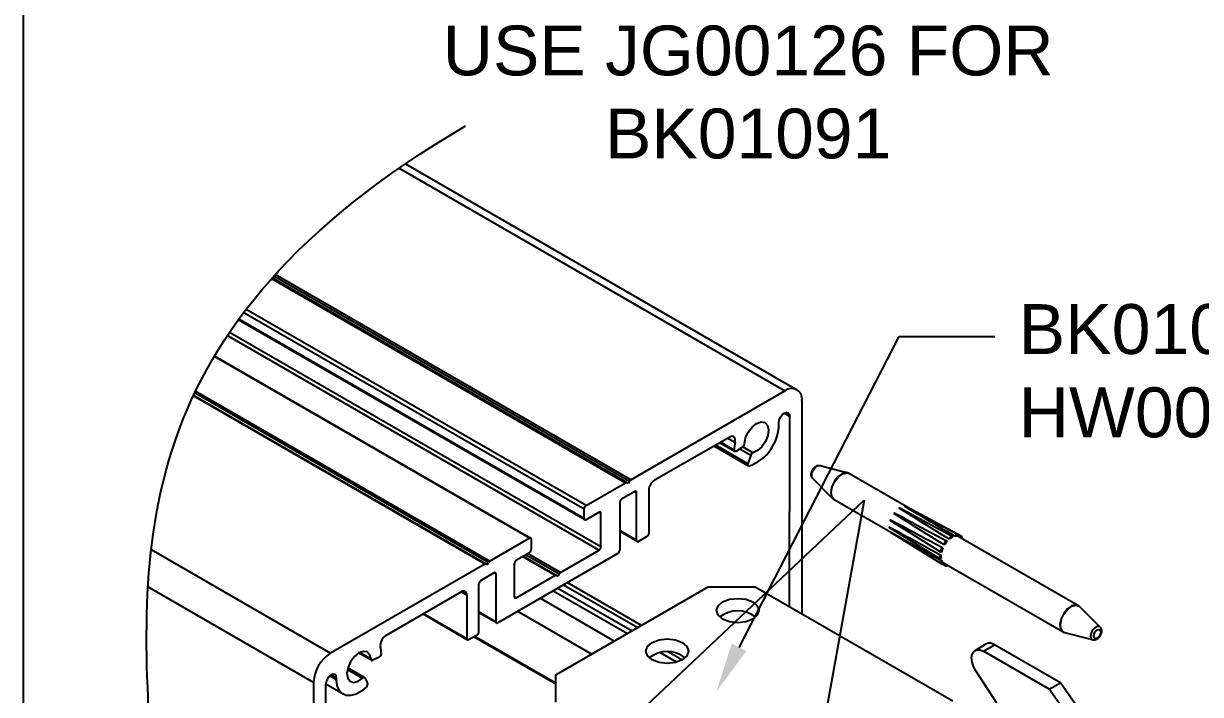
# Model space of a CAD drawing. Extents: x -0.01 to 9.71, y -8.92 to 0.
# Drawn here: x 0 to 4.431, y -5.562 to -3.036 of the extents above; entities that cross this region are included whole.
import ezdxf
from ezdxf import colors
from ezdxf.entities.mleader import LeaderData, LeaderLine
from ezdxf.math import Vec2, Vec3

# ---------------------------------------------------------------- set-up
doc = ezdxf.new("R2010")
doc.units = 0
doc.header["$LTSCALE"] = 0.5
doc.header["$MEASUREMENT"] = 0
for name, color, linetype in [('Brackets', 181, 'CONTINUOUS'), ('Dimension', 10, 'CONTINUOUS'), ('FAB DWG', 221, 'CONTINUOUS'), ('Hardware', 242, 'CONTINUOUS'), ('Housing', 150, 'CONTINUOUS')]:
    doc.layers.add(name, color=color, linetype=linetype)
doc.layers.add('Text-Unprinted', color=131, linetype='CONTINUOUS', plot=False)
doc.styles.get("Standard").update_dxf_attribs({"font": 'arial.ttf'})

msp = doc.modelspace()

# ---------------------------------------------------------------- linework, layer by layer
at = {"layer": 'Brackets', "transparency": 16777216}
for p, q in [((2.0037, -5.4887), (2.5782, -5.1571)), ((2.5782, -5.1571), (2.755, -5.1571)), ((2.755, -5.1571), (3.4985, -5.5862)), ((3.5825, -5.3964), (3.6248, -5.372)), ((3.6137, -5.3995), (3.656, -5.3751)), ((3.8618, -5.5427), (3.6137, -5.3995)), ((3.9041, -5.5183), (3.656, -5.3751)), ((2.0037, -5.5907), (2.0037, -5.4887)), ((3.6639, -5.5948), (3.5853, -5.4733)), ((3.8618, -5.5427), (3.9041, -5.5183)), ((3.9648, -5.6044), (3.9041, -5.5183)), ((3.9225, -5.6288), (3.8618, -5.5427))]:
    msp.add_line(p, q, dxfattribs=at)
at = {"layer": 'Brackets', "transparency": 16777216, "flags": 128}
for points in [[(2.7452, -5.279), (2.7193, -5.289), (2.6887, -5.2925), (2.6581, -5.289), (2.6321, -5.279), (2.6148, -5.264), (2.6087, -5.2463), (2.6148, -5.2287), (2.6321, -5.2137), (2.6581, -5.2037), (2.6887, -5.2002), (2.7193, -5.2037), (2.7452, -5.2137), (2.7626, -5.2287), (2.7687, -5.2463), (2.7626, -5.264), (2.7452, -5.279)], [(2.4801, -5.432), (2.4541, -5.442), (2.4235, -5.4456), (2.3929, -5.442), (2.3669, -5.432), (2.3496, -5.4171), (2.3435, -5.3994), (2.3496, -5.3817), (2.3669, -5.3667), (2.3929, -5.3567), (2.4235, -5.3532), (2.4541, -5.3567), (2.4801, -5.3667), (2.4974, -5.3817), (2.5035, -5.3994), (2.4974, -5.4171), (2.4801, -5.432)], [(3.5853, -5.4733), (3.5765, -5.4565), (3.5711, -5.4391), (3.5696, -5.4228), (3.5722, -5.4091), (3.5787, -5.3992), (3.5884, -5.3941), (3.6005, -5.3942), (3.6137, -5.3995)]]:
    msp.add_lwpolyline(points, dxfattribs=at)
at = {"layer": 'Brackets', "transparency": 16777216}
for centre, radius, start, end in [((2.6887, -5.3568), 0.1096, 51.7271, 128.2729), ((2.4235, -5.5099), 0.1096, 51.7271, 128.2729), ((3.6378, -5.3996), 0.0305, 53.3912, 115.307)]:
    msp.add_arc(centre, radius, start, end, dxfattribs=at)
at = {"layer": 'Dimension', "transparency": 16777216}
msp.add_open_spline([(0, -7.7372), (0.5677, -7.1316), (0.4725, -5.6541), (0.3772, -4.1765), (1.664, -3.4216)], degree=3, knots=[0.286071, 0.286071, 0.286071, 0.286071, 1, 1.92867, 1.92867, 1.92867, 1.92867], dxfattribs=at)
at = {"layer": 'Hardware', "transparency": 16777216}
for p, q in [((2.9963, -4.6999), (2.999, -4.7003)), ((2.999, -4.7003), (3.1036, -4.7276)), ((3.0998, -4.7275), (3.1101, -4.7302)), ((3.1101, -4.7302), (3.3737, -4.8824)), ((3.0471, -4.8255), (2.9711, -4.7486)), ((3.2766, -4.9591), (3.0526, -4.8298)), ((3.2987, -4.8598), (3.4966, -4.9657)), ((3.3189, -4.853), (3.5169, -4.959)), ((3.3458, -4.8662), (3.5323, -4.966)), ((3.346, -4.9585), (3.2632, -4.9072)), ((3.4499, -5.0517), (3.2591, -4.9332)), ((3.4563, -5.0707), (3.2656, -4.9522)), ((3.4542, -5.0258), (3.3456, -4.9584)), ((3.3599, -4.9218), (3.477, -4.9845)), ((3.5184, -4.9659), (3.9715, -5.2274)), ((3.4717, -5.0777), (3.4603, -5.0706)), ((3.914, -5.327), (3.4642, -5.0673)), ((3.977, -5.2317), (4.053, -5.3086)), ((3.914, -5.327), (3.9171, -5.3284)), ((4.0251, -5.3569), (3.9205, -5.3296))]:
    msp.add_line(p, q, dxfattribs=at)
at = {"layer": 'Hardware', "transparency": 16777216, "flags": 128}
for points in [[(2.9711, -4.7486), (2.9683, -4.7438), (2.9674, -4.7354), (2.9695, -4.7256), (2.9743, -4.7157), (2.9811, -4.7074), (2.9888, -4.7018), (2.9963, -4.6999)], [(3.107, -4.7288), (3.0982, -4.7269), (3.083, -4.7307), (3.0673, -4.742), (3.0535, -4.7589), (3.0437, -4.7788), (3.0395, -4.7989), (3.0414, -4.8159), (3.0491, -4.8273), (3.0498, -4.8278)], [(3.0526, -4.8298), (3.0505, -4.8284), (3.0427, -4.8169), (3.0408, -4.7998), (3.0451, -4.7797), (3.0549, -4.7597), (3.0688, -4.7427), (3.0845, -4.7314), (3.0998, -4.7275)], [(3.5182, -4.9666), (3.5188, -4.9635), (3.5185, -4.9609), (3.5173, -4.9592), (3.5153, -4.9586), (3.513, -4.9592), (3.5106, -4.9609), (3.5084, -4.9634), (3.5069, -4.9665)], [(3.4778, -4.9851), (3.476, -4.9842), (3.4738, -4.9844), (3.4713, -4.9858), (3.4691, -4.9882), (3.4673, -4.9911), (3.4664, -4.9943), (3.4663, -4.9971), (3.4671, -4.9993)], [(3.4986, -4.9693), (3.4979, -4.967), (3.4964, -4.9656), (3.4943, -4.9654), (3.4919, -4.9664), (3.4895, -4.9685), (3.4876, -4.9713), (3.4863, -4.9744), (3.4859, -4.9774)], [(3.5333, -4.9745), (3.5341, -4.9717), (3.5341, -4.9689), (3.5332, -4.9668), (3.5315, -4.9657), (3.5293, -4.9659), (3.5268, -4.9672), (3.5246, -4.9695)], [(3.4539, -5.0369), (3.4516, -5.039), (3.4497, -5.0419), (3.4485, -5.045), (3.4481, -5.048), (3.4487, -5.0504), (3.4502, -5.0518), (3.4522, -5.0521), (3.4546, -5.0512)], [(3.4615, -5.0099), (3.4591, -5.0106), (3.4567, -5.0123), (3.4546, -5.015), (3.4531, -5.018), (3.4524, -5.0211), (3.4527, -5.0238), (3.4538, -5.0256), (3.4557, -5.0263)], [(3.4573, -5.059), (3.4556, -5.062), (3.4547, -5.0651), (3.4547, -5.0679), (3.4556, -5.07), (3.4573, -5.071), (3.4595, -5.0709), (3.4619, -5.0696), (3.4642, -5.0673)], [(3.4703, -5.0709), (3.47, -5.0733), (3.4703, -5.0758), (3.4715, -5.0776), (3.4734, -5.0782), (3.4758, -5.0776), (3.4782, -5.0759), (3.4785, -5.0756)], [(3.9715, -5.2274), (3.9611, -5.2247), (3.9459, -5.2285), (3.9301, -5.2398), (3.9163, -5.2568), (3.9065, -5.2768), (3.9022, -5.297), (3.9041, -5.3141), (3.9119, -5.3255), (3.914, -5.327)], [(3.9205, -5.3296), (3.9135, -5.3262), (3.9058, -5.3148), (3.9039, -5.2978), (3.9082, -5.2777), (3.9179, -5.2577), (3.9317, -5.2409), (3.9474, -5.2296), (3.9626, -5.2258)], [(3.9626, -5.2258), (3.975, -5.2299), (3.977, -5.2317)], [(4.0459, -5.3057), (4.0384, -5.3076), (4.0307, -5.3131), (4.0239, -5.3215), (4.019, -5.3313), (4.0169, -5.3412), (4.0179, -5.3496), (4.0217, -5.3552), (4.0251, -5.3569)], [(4.053, -5.3086), (4.052, -5.3077), (4.0459, -5.3057)], [(4.0483, -5.3178), (4.0523, -5.3191), (4.0548, -5.3228), (4.0554, -5.3283), (4.054, -5.3348), (4.0509, -5.3412), (4.0465, -5.3467), (4.0414, -5.3503), (4.0365, -5.3515), (4.0325, -5.3502), (4.03, -5.3465), (4.0294, -5.341), (4.0307, -5.3346), (4.0339, -5.3281), (4.0383, -5.3227), (4.0434, -5.3191), (4.0483, -5.3178)]]:
    msp.add_lwpolyline(points, dxfattribs=at)
at = {"layer": 'Hardware', "transparency": 16777216}
for centre, radius, start, end in [((3.2984, -4.8615), 0.00178, 82.4492, 170.6358), ((3.3185, -4.8543), 0.00132, 74.6354, 152.5738), ((3.2654, -4.9065), 0.00235, 122.2759, 199.1025), ((3.2793, -4.8808), 0.00247, 106.1064, 180.0197), ((3.2604, -4.9322), 0.00166, 131.7209, 220.0359), ((3.2664, -4.9513), 0.00123, 152.2471, 226.8405), ((3.548, -5.049), 0.0949, 137.7026, 148.4234), ((3.5234, -5.0222), 0.0584, 115.1954, 130.022), ((3.5123, -4.991), 0.0251, 76.4607, 102.541), ((3.5035, -5.0417), 0.0498, 174.5078, 191.0154), ((3.5428, -5.0476), 0.0897, 155.1232, 166.2551), ((3.477, -5.0495), 0.0219, 205.6343, 234.2445)]:
    msp.add_arc(centre, radius, start, end, dxfattribs=at)
for points, knots in [([(2.9711, -4.7485), (2.971, -4.7484), (2.9691, -4.7471), (2.967, -4.7426), (2.9653, -4.7354), (2.9663, -4.7265), (2.9701, -4.7167), (2.9767, -4.7077), (2.9848, -4.7017), (2.9912, -4.6998), (2.9944, -4.6997), (2.9948, -4.6997)], [0, 0, 0, 0, 0.006263, 0.114663, 0.229764, 0.367656, 0.522934, 0.679727, 0.843081, 0.979058, 1, 1, 1, 1]), ([(3.4859, -4.9774), (3.4821, -4.9751), (3.4623, -4.9629), (3.3991, -4.9241), (3.3398, -4.8877), (3.2967, -4.8612)], [0, 0, 0, 0, 0.058989, 0.315059, 1, 1, 1, 1]), ([(3.5069, -4.9665), (3.5032, -4.9643), (3.4833, -4.9524), (3.4201, -4.9147), (3.3606, -4.8794), (3.3174, -4.8537)], [0, 0, 0, 0, 0.058989, 0.315059, 1, 1, 1, 1]), ([(3.2642, -4.9045), (3.2647, -4.9047), (3.2684, -4.9067), (3.2853, -4.9157), (3.3506, -4.9505), (3.4126, -4.9837), (3.4615, -5.0099)], [0, 0, 0, 0, 0.007458, 0.057409, 0.257212, 1, 1, 1, 1]), ([(3.4671, -4.9993), (3.4634, -4.997), (3.4434, -4.9845), (3.3798, -4.9451), (3.3202, -4.9079), (3.2768, -4.8808)], [0, 0, 0, 0, 0.058989, 0.3150592, 1, 1, 1, 1]), ([(3.2786, -4.8785), (3.2791, -4.8787), (3.2829, -4.8807), (3.3, -4.8898), (3.3267, -4.904), (3.35, -4.9165), (3.36, -4.9219)], [0, 0, 0, 0, 0.018253, 0.140495, 0.629465, 1, 1, 1, 1]), ([(3.2593, -4.9309), (3.2598, -4.9312), (3.2635, -4.9332), (3.2802, -4.9423), (3.3445, -4.9773), (3.4057, -5.0107), (3.4539, -5.0369)], [0, 0, 0, 0, 0.007458, 0.057409, 0.257212, 1, 1, 1, 1]), ([(3.2653, -4.9508), (3.2658, -4.951), (3.2694, -4.9531), (3.2858, -4.9624), (3.3493, -4.9982), (3.4097, -5.0322), (3.4573, -5.059)], [0, 0, 0, 0, 0.007458, 0.057409, 0.257212, 1, 1, 1, 1]), ([(4.0529, -5.3088), (4.0532, -5.3091), (4.0554, -5.3106), (4.0575, -5.3156), (4.0588, -5.3229), (4.0575, -5.3321), (4.0532, -5.3418), (4.0462, -5.3506), (4.0381, -5.356), (4.0307, -5.358), (4.0268, -5.357), (4.0255, -5.3567)], [0, 0, 0, 0, 0.02065, 0.122624, 0.233162, 0.366103, 0.512764, 0.660326, 0.81583, 0.936641, 1, 1, 1, 1])]:
    msp.add_open_spline(points, degree=3, knots=knots, dxfattribs=at)
at = {"layer": 'Housing', "transparency": 16777216}
for p, q in [((1.4143, -3.5804), (2.8668, -4.4186)), ((1.4384, -3.5639), (2.9113, -4.415)), ((0.9429, -3.9864), (2.2815, -4.7589)), ((2.2865, -4.7536), (0.9478, -3.9811)), ((0.9341, -3.9963), (2.2665, -4.7651)), ((2.2715, -4.7646), (0.9361, -3.994)), ((2.1178, -4.8509), (0.8379, -4.1123)), ((2.1128, -4.9045), (0.8085, -4.1518)), ((2.1108, -4.8999), (0.8102, -4.1494)), ((0.8293, -4.1237), (2.1108, -4.8632)), ((2.1739, -5.0064), (0.7752, -4.1992)), ((0.7673, -4.211), (2.1669, -5.0186)), ((1.9049, -4.9739), (0.718, -4.289)), ((0.7195, -4.2865), (1.9099, -4.9734)), ((1.7512, -5.0649), (0.6446, -4.4263)), ((0.6476, -4.4199), (1.7562, -5.0597)), ((2.2865, -4.7536), (2.8668, -4.4186)), ((1.7362, -5.0712), (0.639, -4.438)), ((0.6403, -4.4354), (1.7412, -5.0707)), ((2.9305, -4.4554), (2.9304, -5.2583)), ((2.8846, -4.5151), (2.8642, -4.5034)), ((2.8844, -5.2318), (2.8846, -4.5151)), ((2.8438, -4.5455), (2.8438, -4.5387)), ((2.6587, -4.593), (2.3755, -4.7553)), ((2.6517, -4.597), (2.679, -4.6128)), ((2.7286, -4.7015), (2.5996, -4.6271)), ((2.7272, -4.6931), (2.6062, -4.6233)), ((2.6776, -4.6468), (2.6215, -4.6144)), ((2.6755, -4.6422), (2.6245, -4.6127)), ((2.6832, -4.6459), (2.708, -4.6291)), ((2.6963, -4.637), (2.7377, -4.661)), ((2.7462, -4.6517), (2.7076, -4.6294)), ((2.7377, -4.661), (2.7272, -4.6931)), ((2.1178, -4.8509), (2.2665, -4.7651)), ((2.2765, -4.7675), (2.2715, -4.7646)), ((2.2815, -4.7589), (2.2765, -4.7675)), ((2.3012, -4.7982), (2.2517, -4.8267)), ((2.3012, -4.7982), (2.3083, -4.8022)), ((2.3083, -4.9819), (2.3083, -4.8022)), ((2.3542, -4.792), (2.3542, -4.9554)), ((2.1108, -4.8999), (2.1108, -4.8632)), ((2.2447, -4.839), (2.2446, -5.0186)), ((2.1669, -4.8757), (2.1178, -4.904)), ((2.1669, -4.8757), (2.174, -4.8798)), ((2.1739, -5.0064), (2.174, -4.8798)), ((2.3083, -4.9819), (2.2446, -4.9452)), ((2.3103, -4.9865), (2.2446, -4.9486)), ((1.9049, -4.9739), (1.7562, -5.0597)), ((1.9119, -5.0147), (1.9119, -4.978)), ((2.3472, -4.9676), (2.3153, -4.986)), ((0.4805, -5.0165), (1.1559, -5.4062)), ((2.2376, -5.0309), (1.7851, -5.2921)), ((1.8558, -5.0553), (1.9049, -5.027)), ((2.0013, -5.1142), (1.8775, -5.0427)), ((1.8805, -5.041), (2.0063, -5.1137)), ((1.8905, -5.0353), (2.0163, -5.1079)), ((2.0213, -5.1026), (1.8975, -5.0312)), ((2.0213, -5.1026), (2.1669, -5.0186)), ((1.7362, -5.0712), (1.1559, -5.4062)), ((1.7412, -5.0707), (1.7462, -5.0736)), ((1.7462, -5.0736), (1.7512, -5.0649)), ((1.8487, -5.1941), (1.8487, -5.0675)), ((1.7215, -5.1328), (1.771, -5.1042)), ((1.778, -5.1083), (1.771, -5.1042)), ((1.778, -5.1083), (1.778, -5.288)), ((2.0013, -5.1142), (1.8558, -5.1982)), ((2.0063, -5.1137), (2.0113, -5.1166)), ((2.0163, -5.1079), (2.0113, -5.1166)), ((1.0922, -5.5164), (0.4685, -5.1565)), ((1.364, -5.3404), (1.6472, -5.1757)), ((1.6684, -5.1879), (1.6472, -5.1757)), ((1.7144, -5.3247), (1.7144, -5.1451)), ((1.9941, -5.1714), (2.2737, -5.3328)), ((2.0117, -5.1613), (2.2913, -5.3227)), ((2.0328, -5.1491), (2.3125, -5.3104)), ((2.3266, -5.3023), (2.047, -5.1409)), ((1.6684, -5.1879), (1.6684, -5.3512)), ((1.8487, -5.1941), (1.8558, -5.1982)), ((2.2242, -5.3614), (1.9446, -5.2)), ((1.6705, -5.3558), (1.5028, -5.259)), ((1.5057, -5.2573), (1.6684, -5.3512)), ((1.7144, -5.2513), (1.778, -5.288)), ((1.7801, -5.2926), (1.7144, -5.2547)), ((1.8597, -5.249), (2.1394, -5.4103)), ((1.6755, -5.3553), (1.7073, -5.337)), ((2.0037, -5.5233), (1.6941, -5.3446)), ((2.0037, -5.5199), (1.697, -5.3429)), ((1.3082, -5.4294), (1.2652, -5.4045)), ((2.3965, -5.4036), (2.4595, -5.44)), ((2.4258, -5.4003), (2.4804, -5.4318)), ((1.3103, -5.4335), (1.2626, -5.406)), ((1.3395, -5.4216), (1.3147, -5.4334)), ((1.1789, -5.5066), (1.1533, -5.4918)), ((1.1789, -5.4998), (1.1585, -5.488)), ((1.2198, -5.4675), (1.2764, -5.5001)), ((1.2212, -5.4621), (1.2835, -5.4981)), ((1.0922, -5.5164), (1.092, -7.9772)), ((1.1381, -6.6321), (1.1382, -5.5228)), ((1.2035, -5.561), (1.1381, -5.5233)), ((1.1789, -5.5066), (1.1789, -5.4998)), ((1.2849, -5.4996), (1.2955, -5.5196))]:
    msp.add_line(p, q, dxfattribs=at)
at = {"layer": 'Housing', "transparency": 16777216, "flags": 128}
for points in [[(2.8438, -4.5387), (2.8453, -4.5288), (2.8498, -4.5186), (2.8564, -4.5097), (2.8642, -4.5034), (2.872, -4.5007), (2.8786, -4.5019), (2.883, -4.507), (2.8846, -4.5151)], [(2.7144, -4.6176), (2.7185, -4.596), (2.7285, -4.5741), (2.743, -4.5551), (2.7599, -4.5417), (2.7767, -4.5358), (2.7911, -4.5383), (2.801, -4.5489), (2.8049, -4.566), (2.8022, -4.5871), (2.7935, -4.6092), (2.7798, -4.6291), (2.7633, -4.644), (2.7462, -4.6517)], [(2.679, -4.6128), (2.6799, -4.6067), (2.6796, -4.6011), (2.6782, -4.5965), (2.6757, -4.593), (2.6723, -4.5908), (2.6682, -4.5901), (2.6636, -4.5908), (2.6587, -4.593)], [(2.6832, -4.6459), (2.6817, -4.6467), (2.6803, -4.6472), (2.6789, -4.6472), (2.6778, -4.6469), (2.6768, -4.6462), (2.6761, -4.6451), (2.6756, -4.6438), (2.6755, -4.6422)], [(2.7312, -4.7019), (2.7299, -4.7019), (2.7287, -4.7016), (2.7278, -4.7008), (2.7271, -4.6998), (2.7267, -4.6984), (2.7265, -4.6968), (2.7267, -4.695), (2.7272, -4.6931)], [(1.3082, -5.4294), (1.3042, -5.4124), (1.2942, -5.4021), (1.2797, -5.3998), (1.2628, -5.4059), (1.246, -5.4194), (1.2316, -5.4386), (1.2217, -5.4605), (1.2178, -5.4821), (1.2204, -5.5002), (1.2292, -5.5122), (1.2428, -5.5164), (1.2594, -5.5122), (1.2764, -5.5001)], [(1.1789, -5.4998), (1.1773, -5.4917), (1.1729, -5.4866), (1.1663, -5.4853), (1.1585, -5.488), (1.1507, -5.4943), (1.1441, -5.5032), (1.1397, -5.5134), (1.1381, -5.5233)], [(1.2915, -5.533), (1.2719, -5.5495), (1.2518, -5.5608), (1.2323, -5.5662), (1.2146, -5.5654), (1.1997, -5.5585), (1.1884, -5.5459), (1.1813, -5.5282), (1.1789, -5.5066)], [(1.2764, -5.5001), (1.2777, -5.4991), (1.2789, -5.4983), (1.2802, -5.4978), (1.2814, -5.4976), (1.2825, -5.4977), (1.2835, -5.498), (1.2843, -5.4987), (1.2849, -5.4996)]]:
    msp.add_lwpolyline(points, dxfattribs=at)
at = {"layer": 'Housing', "transparency": 16777216}
for centre, radius, start, end in [((2.8917, -4.4491), 0.0393, 350.7627, 129.1887), ((2.6759, -4.5434), 0.1679, 289.2437, 359.2854), ((2.8126, -4.6437), 0.1371, 166.9628, 179.3715), ((2.6988, -4.6164), 0.0157, 305.8309, 355.4589), ((2.751, -4.6646), 0.0137, 110.2214, 164.6369), ((2.2694, -4.7692), 0.00503, 65.6664, 125.6176), ((2.2941, -4.7658), 0.0144, 121.9537, 151.1456), ((2.4003, -4.7941), 0.0461, 122.6078, 177.3922), ((2.26, -4.8397), 0.0154, 122.6078, 177.3922), ((2.304, -4.8015), 0.00437, 350.7627, 129.1887), ((2.1261, -4.8639), 0.0154, 122.6078, 177.3922), ((2.1151, -4.9006), 0.00437, 170.7627, 309.1887), ((2.1696, -4.8791), 0.00437, 350.7627, 129.1887), ((2.3389, -4.9547), 0.0154, 302.6078, 357.3922), ((1.9076, -4.9773), 0.00437, 350.7627, 129.1887), ((2.1586, -5.0057), 0.0154, 302.6078, 357.3922), ((2.3126, -4.9826), 0.00437, 170.7627, 309.1887), ((1.8966, -5.014), 0.0154, 302.6078, 357.3922), ((2.2293, -5.0179), 0.0154, 302.6078, 357.3922), ((1.7392, -5.0753), 0.00503, 65.6664, 125.6176), ((1.7639, -5.0719), 0.0144, 121.9537, 151.1456), ((1.8641, -5.0682), 0.0154, 122.6078, 177.3922), ((1.7298, -5.1457), 0.0154, 122.6078, 177.3922), ((1.7737, -5.1076), 0.00437, 350.7627, 129.1887), ((2.0043, -5.1182), 0.00503, 65.6664, 125.6176), ((2.029, -5.1149), 0.0144, 121.9537, 151.1456), ((1.6555, -5.1858), 0.0131, 350.7627, 129.1887), ((1.853, -5.1948), 0.00437, 170.7627, 309.1887), ((1.7823, -5.2887), 0.00437, 170.7627, 309.1887), ((1.3863, -5.3772), 0.0431, 121.1507, 188.5058), ((1.6727, -5.3519), 0.00437, 170.7627, 309.1887), ((1.699, -5.324), 0.0154, 302.6078, 357.3922), ((1.2586, -5.4083), 0.0885, 359.606, 16.228), ((1.2304, -5.5227), 0.1383, 122.6078, 177.3922), ((1.3124, -5.4298), 0.00422, 173.8358, 302.286), ((1.3321, -5.4084), 0.0151, 299.4098, 357.8546), ((1.2829, -5.5231), 0.0131, 310.9827, 15.7483)]:
    msp.add_arc(centre, radius, start, end, dxfattribs=at)
at = {"layer": 'Text-Unprinted', "ltscale": 0.5, "transparency": 16777216}
msp.add_lwpolyline([(0, 0), (9.7064, 0), (9.7064, -8.9194), (0, -8.9194)], close=True, dxfattribs=at)

# ---------------------------------------------------------------- texts
at = {"layer": 'FAB DWG', "transparency": 16777216, "insert": (2.7282, -3.295), "char_height": 0.1875, "attachment_point": 5}
msp.add_mtext_dynamic_manual_height_columns('USE JG00126 FOR BK01091', width=2.949978, gutter_width=0.625, heights=[0], dxfattribs=at)

# ---------------------------------------------------------------- leaders
at = {"layer": 'FAB DWG', "transparency": 16777216}
ml = msp.add_multileader_mtext('Standard', dxfattribs=at)
ml.set_content('BK01090 (x1)\\PHW00289 (x2)', color=256)
ml.set_leader_properties()
ml.build(insert=Vec2(0, 0))
ml.multileader.update_dxf_attribs({"text_right_attachment_type": 2, "dogleg_length": 0.36, "arrow_head_size": 0.188})
ctx = ml.context
ctx.base_point, ctx.char_height, ctx.arrow_head_size, ctx.landing_gap_size, ctx.plane_origin = Vec3(3.6566, -4.2141), 0.188, 0.188, 0.09, Vec3(3.7352, -6.1683)
ctx.right_attachment = 2
notes = []
notes.append((ctx, [(0, (1, 1, 0), (3.2966, -4.2141), (1, 0), 0.36, [(0, [(2.608, -5.552)], 0, [])])]))
ctx.mtext.insert, ctx.mtext.width, ctx.mtext.flow_direction = Vec3(3.7466, -4.0925), 2.308827, 5
ml = msp.add_multileader_mtext('Standard', dxfattribs=at)
ml.set_content('PN00014 (x3)', color=256)
ml.set_leader_properties()
ml.build(insert=Vec2(0, 0))
ml.multileader.update_dxf_attribs({"text_right_attachment_type": 2, "dogleg_length": 0.36, "arrow_head_size": 0.188})
ctx = ml.context
ctx.base_point, ctx.char_height, ctx.arrow_head_size, ctx.landing_gap_size, ctx.plane_origin = Vec3(2.9744, -7.8891), 0.188, 0.188, 0.09, Vec3(4.0967, -10.6524)
ctx.right_attachment = 2
notes.append((ctx, [(0, (1, 1, 0), (2.6144, -7.8891), (1, 0), 0.36, [(2, [(1.9435, -8.6655), (2.0266, -5.9033), (3.1646, -4.8309)], 0, [])])]))
ctx.mtext.insert, ctx.mtext.flow_direction = Vec3(3.0644, -7.7675), 5
for ctx, leaders in notes:
    for number, flags, end, landing, length, lines in leaders:
        leader = LeaderData()
        leader.index, (leader.has_last_leader_line, leader.has_dogleg_vector, leader.attachment_direction) = number, flags
        leader.last_leader_point, leader.dogleg_vector, leader.dogleg_length = Vec3(end), Vec3(landing), length
        for number, points, colour, breaks in lines:
            line = LeaderLine()
            line.index, line.vertices, line.color, line.breaks = number, Vec3.list(points), colors.encode_raw_color(colour), breaks
            leader.lines.append(line)
        ctx.leaders.append(leader)

doc.saveas('drawing.dxf')
